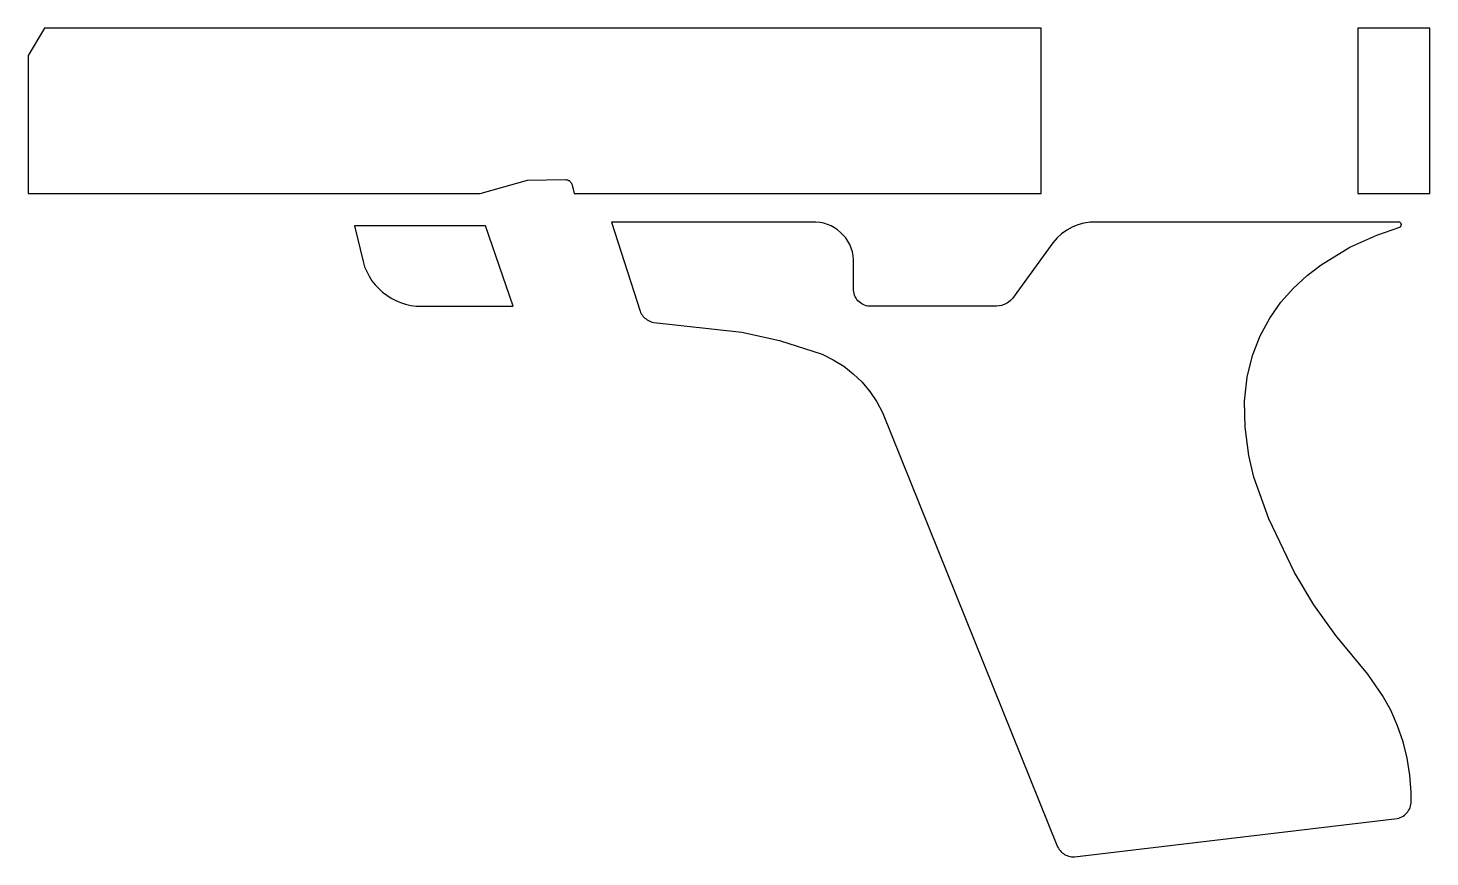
# Model space of a CAD drawing. Header units: metres. Extents: x -74 to 71, y 20 to 105.
import ezdxf

# ---------------------------------------------------------------- set-up
doc = ezdxf.new("R2010")
doc.units = ezdxf.units.M

msp = doc.modelspace()

# ---------------------------------------------------------------- linework, layer by layer
for points in [[(31.126938, 105.337102), (-71.855076, 105.337102), (-73.542144, 102.499922), (-73.542144, 88.237314), (-26.843736, 88.237314), (-21.936202, 89.61755), (-17.959324, 89.68359), (-17.902682, 89.67724), (-17.84731, 89.666318), (-17.793462, 89.651078), (-17.741646, 89.63152), (-17.691608, 89.607898), (-17.643856, 89.580212), (-17.598644, 89.548716), (-17.556226, 89.513664), (-17.516602, 89.47531), (-17.48028, 89.433654), (-17.44726, 89.38895), (-17.417796, 89.341452), (-17.392396, 89.29116), (-17.37106, 89.238328), (-17.105122, 88.237314), (31.126938, 88.237314), (31.126938, 105.337102)], [(63.86957, 105.337102), (63.86957, 88.237314), (71.307706, 88.237314), (71.307706, 105.337102), (63.86957, 105.337102)], [(-23.425404, 76.599796), (-26.287222, 84.898992), (-39.80942, 84.898992), (-38.932866, 81.218024), (-38.764718, 80.687672), (-38.552374, 80.180434), (-38.29812, 79.698342), (-38.004496, 79.243428), (-37.673788, 78.817724), (-37.308536, 78.423008), (-36.91128, 78.061566), (-36.48456, 77.735176), (-36.030662, 77.44587), (-35.552126, 77.19568), (-35.051492, 76.986384), (-34.5313, 76.820268), (-33.993836, 76.69911), (-33.44164, 76.624942), (-23.425404, 76.599796)], [(64.880998, 38.612826), (61.57341, 42.595546), (59.325256, 45.766228), (57.318148, 49.094644), (54.648354, 54.64175), (53.111908, 58.966608), (52.596542, 61.18225), (52.201826, 64.11341), (52.155852, 66.80581), (52.42306, 69.268848), (52.96789, 71.512176), (53.754528, 73.545192), (54.74716, 75.377548), (55.910226, 77.018896), (57.207912, 78.478634), (58.604658, 79.766414), (60.06465, 80.891634), (63.031878, 82.692748), (65.823592, 83.95843), (68.181982, 84.774532), (68.207382, 84.786216), (68.230496, 84.799678), (68.251578, 84.814664), (68.270628, 84.831174), (68.287646, 84.848954), (68.302378, 84.868004), (68.315078, 84.88807), (68.326, 84.909152), (68.33489, 84.930996), (68.341748, 84.953348), (68.346574, 84.976208), (68.349622, 84.999576), (68.350638, 85.022944), (68.349876, 85.046312), (68.347336, 85.06968), (68.343018, 85.092794), (68.336922, 85.1154), (68.329048, 85.137498), (68.319396, 85.158834), (68.307966, 85.179408), (68.294758, 85.198966), (68.279772, 85.217254), (68.263262, 85.234272), (68.244974, 85.249766), (68.225162, 85.263736), (68.203826, 85.275928), (68.180712, 85.286342), (68.156074, 85.294724), (68.129912, 85.30082), (68.102226, 85.30463), (36.195254, 85.283802), (35.55365, 85.187536), (34.93262, 85.017356), (34.33826, 84.776564), (33.776666, 84.468208), (33.25368, 84.095336), (32.775398, 83.66125), (32.347916, 83.168744), (28.165298, 77.39507), (27.976068, 77.201522), (27.766772, 77.032866), (27.540204, 76.890626), (27.29865, 76.775818), (27.04465, 76.689966), (26.780998, 76.634086), (26.50998, 76.609702), (13.40866, 76.610972), (13.2334, 76.628752), (13.063474, 76.66355), (12.900152, 76.71435), (12.744196, 76.78039), (12.596368, 76.860654), (12.457684, 76.95438), (12.328906, 77.060806), (12.210796, 77.178916), (12.10437, 77.307694), (12.010644, 77.446378), (11.93038, 77.594206), (11.86434, 77.750162), (11.81354, 77.913484), (11.778742, 78.08341), (11.760962, 78.25867), (11.753342, 81.411826), (11.711432, 81.825846), (11.62939, 82.226658), (11.509502, 82.61223), (11.3538, 82.98053), (11.164316, 83.329526), (10.943082, 83.656932), (10.69213, 83.96097), (10.413746, 84.239354), (10.109708, 84.490306), (9.782302, 84.71154), (9.433306, 84.901024), (9.065006, 85.056726), (8.679434, 85.176614), (8.278622, 85.258656), (7.864602, 85.300566), (-13.273532, 85.3059), (-10.3124, 76.105004), (-10.249916, 75.96759), (-10.17778, 75.836526), (-10.0965, 75.71232), (-10.00633, 75.595226), (-9.908032, 75.485752), (-9.802114, 75.384152), (-9.689084, 75.29068), (-9.569196, 75.205844), (-9.443212, 75.130152), (-9.31164, 75.063858), (-9.174988, 75.007216), (-9.033764, 74.960734), (-8.888476, 74.92492), (0.19177, 73.917556), (4.094988, 73.071482), (8.517382, 71.64959), (9.660382, 71.08698), (10.730992, 70.412864), (11.7221, 69.6341), (12.626086, 68.758054), (13.43533, 67.791838), (14.142466, 66.742818), (14.740128, 65.617852), (32.839914, 20.773898), (32.915606, 20.637754), (33.001458, 20.509484), (33.096708, 20.389596), (33.200594, 20.278598), (33.312608, 20.176744), (33.432242, 20.084288), (33.55848, 20.001738), (33.691068, 19.929602), (33.829244, 19.868134), (33.972246, 19.817842), (34.119312, 19.77898), (34.269934, 19.752056), (34.423604, 19.737324), (34.579306, 19.735292), (67.91706, 23.704804), (68.08089, 23.74773), (68.23837, 23.804626), (68.388738, 23.874984), (68.531232, 23.957788), (68.66509, 24.052276), (68.789804, 24.15794), (68.904612, 24.274018), (69.008752, 24.399494), (69.101716, 24.53386), (69.182488, 24.676354), (69.25056, 24.826214), (69.30517, 24.982424), (69.34581, 25.144476), (69.371464, 25.311862), (69.374004, 26.387806), (69.243702, 28.17241), (68.962524, 29.920184), (68.53428, 31.625286), (67.962272, 33.28162), (67.250056, 34.883598), (66.401188, 36.425124), (64.879474, 38.611556)]]:
    msp.add_lwpolyline(points)

doc.saveas('drawing.dxf')
